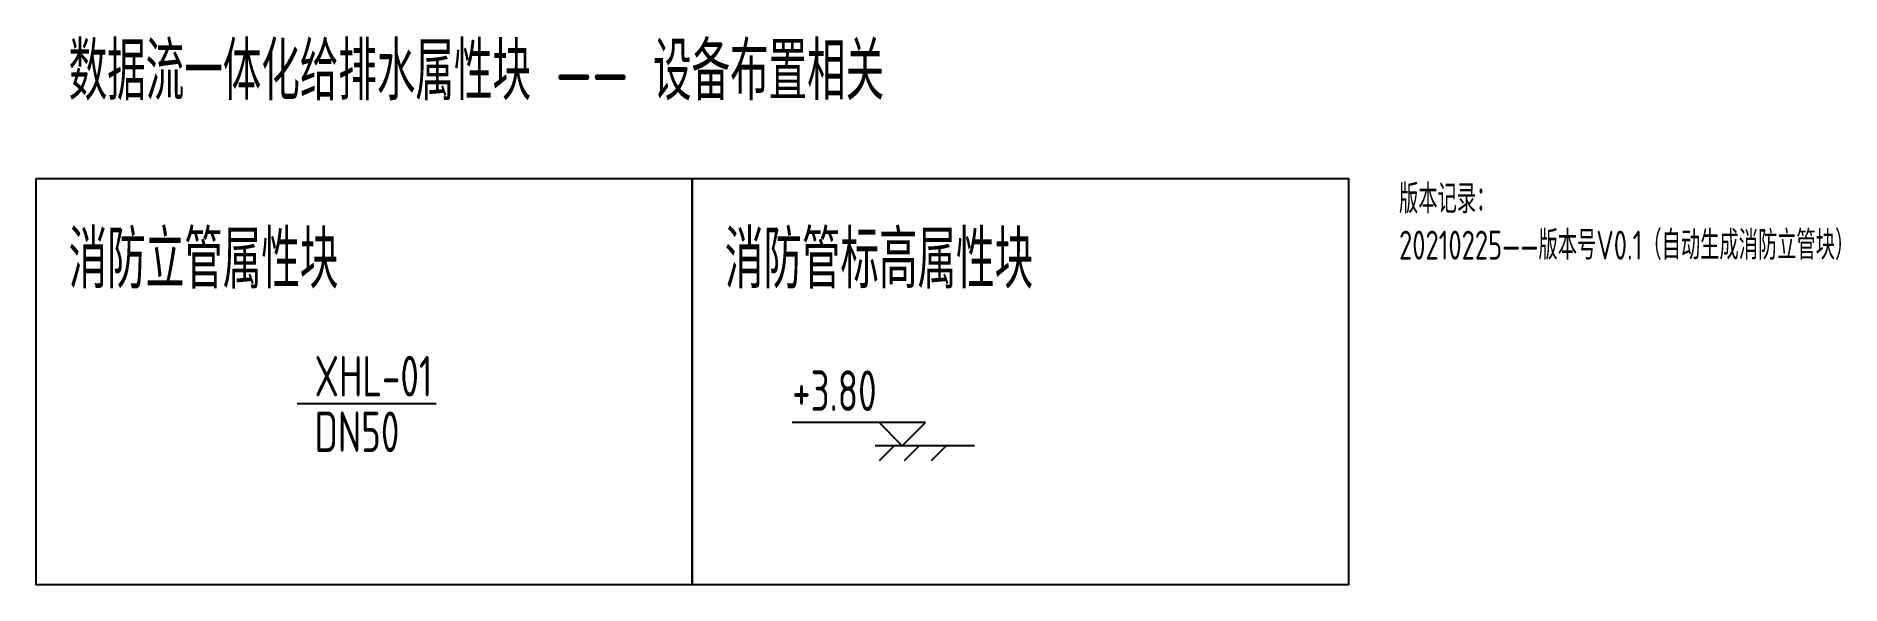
# Model space of a CAD drawing. Header units: millimetres. Extents: x -56 to 15519, y -3764 to 976.
import ezdxf

# ---------------------------------------------------------------- set-up
doc = ezdxf.new("R2010")
doc.units = ezdxf.units.MM
for name, color, linetype in [('DataflowFireFightElevation', 4, 'Continuous'), ('DataflowFireFightPipe', 2, 'Continuous'), ('洁净空调备注', 252, 'Continuous')]:
    doc.layers.add(name, color=color, linetype=linetype)
doc.styles.add('DataFlow', font='tssdeng.shx', dxfattribs={"width": 0.7, "bigfont": 'tssdchn.shx'})

# ---------------------------------------------------------------- blocks, each defined once
blk = doc.blocks.new('FireFightHPipe')
blk.add_line((0, 0), (1200, 0))
at = {"style": 'DataFlow', "width": 0.7}
for tag, p in [('PIPENUM', (150, 60)), ('PIPEDIAMETER', (150, -420))]:
    blk.add_attdef(tag, p, '', height=350, dxfattribs=at)
at = {"layer": '洁净空调备注', "style": 'DataFlow', "width": 0.7, "flags": 1}
blk.add_attdef('RELATEDID', (150, -720), '', height=150, dxfattribs=at)
blk = doc.blocks.new('FireFightElevation')
for p, q in [((200, 200), (-950, 200)), ((0, 0), (-200, 200)), ((0, 0), (200, 200)), ((623, 0), (-235, 0)), ((419, 0), (-200, 0)), ((-69, 0), (-199, -130)), ((146, 0), (16, -130)), ((379, 0), (249, -130))]:
    blk.add_line(p, q)
at = {"style": 'DataFlow', "width": 0.7}
blk.add_attdef('ELEVATION', (-950, 300), '', height=350, dxfattribs=at)

msp = doc.modelspace()

# ---------------------------------------------------------------- linework, layer by layer
at = {"layer": 'DataflowFireFightPipe', "ltscale": 0.1}
for points in [[(-56, -255), (5607, -255), (5607, -3764), (-56, -3764)], [(5607, -255), (11269, -255), (11269, -3764), (5607, -3764)]]:
    msp.add_lwpolyline(points, close=True, dxfattribs=at)

# ---------------------------------------------------------------- block references
at = {"layer": 'DataflowFireFightElevation'}
msp.add_blockref('FireFightElevation', (7419, -2562), dxfattribs=at).add_auto_attribs({'ELEVATION': '+3.80'})
at = {"layer": 'DataflowFireFightPipe'}
msp.add_blockref('FireFightHPipe', (2197, -2197), dxfattribs=at).add_auto_attribs({'PIPENUM': 'XHL-01', 'PIPEDIAMETER': 'DN50'})

# ---------------------------------------------------------------- texts
at = {"layer": 'DataflowFireFightElevation', "color": 3, "style": 'DataFlow', "width": 0.7}
for s, height, p in [('数据流一体化给排水属性块 —— 设备布置相关', 500, (225, 422)), ('版本记录：', 250, (11706, -555)), ('20210225——版本号V0.1（自动生成消防立管块）', 250, (11706, -955))]:
    msp.add_text(s, height=height, dxfattribs=at).set_placement(p)
at = {"layer": 'DataflowFireFightElevation', "style": 'DataFlow', "width": 0.7}
for s, p in [('消防立管属性块', (225, -1204)), ('消防管标高属性块', (5888, -1204))]:
    msp.add_text(s, height=500, dxfattribs=at).set_placement(p)

doc.saveas('drawing.dxf')
